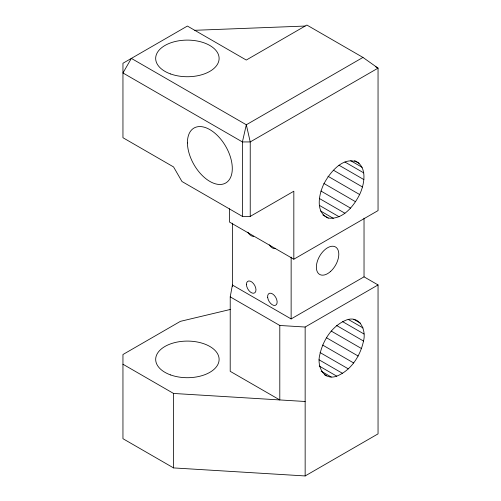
<?xml version="1.0" encoding="UTF-8"?>
<svg xmlns="http://www.w3.org/2000/svg" width="501" height="501" viewBox="0 0 501 501"><rect width="100%" height="100%" fill="white"/><g stroke="black" fill="none" stroke-linecap="round" stroke-linejoin="round"><path stroke-width="0.75" d="M230.228 296.861L230.203 371.322L279.796 399.942L279.796 325.475L230.228 296.861L232.395 285.025L291.131 318.93L364.033 276.846L378.048 284.937L378.048 433.866L305.153 475.95L173.559 467.915L122.952 438.694L122.952 354.52L180.404 321.348L230.391 309.443M232.395 286.572L232.408 223.183M291.131 318.93L291.15 257.094M363.513 341.043C366.438 330.165 359.812 315.066 346.492 319.964C332.075 325.731 322.863 340.329 319.726 355.071C316.807 365.949 323.433 381.048 336.747 376.151C351.163 370.389 360.376 355.785 363.513 341.043L336.572 325.487M359.154 163.282C344.231 154.214 329.533 172.638 323.565 184.556C318.811 194.795 315.21 212.524 328.261 218.067C342.878 219.945 353.687 206.187 359.637 194.532C364.609 184.017 367.853 166.138 354.439 160.558M293.83 259.211L378.048 210.589L378.048 68.136L362.956 57.427L246.317 124.768L242.403 141.933L242.403 216.394L250.231 216.394L293.83 191.219L293.83 259.211L229.489 222.062L229.489 208.773M279.796 325.475L305.153 327.028L378.048 284.937M194.757 30.298L305.153 26.052M122.952 364.233L173.559 393.454L305.153 401.489M362.956 57.427L306.881 25.05L246.273 60.045L187.393 26.052L122.952 63.258L122.952 137.719L173.559 166.939L181.969 181.506L242.403 216.394M375.349 66.577L378.048 68.136L250.231 141.933L242.403 141.933L122.952 72.971L131.362 58.398L246.317 124.768L250.231 141.933L250.231 216.394M350.719 160.721L362.167 167.334M344.92 162.011L363.782 172.901M338.964 165.211L363.889 179.602M333.503 170.252L362.473 186.979M327.973 176.252L359.637 194.532M323.903 183.466L355.566 201.746M320.909 191.013L350.55 208.128M319.325 198.459L344.92 213.238M319.532 205.46L339.064 216.739M320.584 210.996L333.384 218.386M322.876 214.954L328.261 218.067M353.812 319.344L360.551 323.233M348.195 319.381L363.018 327.936M342.471 321.567L364.033 334.01M331.192 331.055L361.509 348.552M326.483 337.749L358.146 356.029M322.669 345.07L353.656 362.962M320.051 352.547L348.352 368.88M319.005 359.768L342.584 373.383M319.231 366.043L336.747 376.151M321.141 371.178L331.249 377.009M324.435 374.729L326.452 375.894M364.033 218.148L364.033 276.846M305.153 327.028L305.153 475.95M173.559 393.454L173.559 467.915M253.6 236.378A6.738 3.889 60 0 1 247.845 232.182M275.719 248.314A6.738 3.889 60 0 1 269.281 244.845M330.485 271.529A15.863 9.156 -60 0 0 335.513 246.962A15.863 9.156 -60 0 0 316.751 263.595A15.863 9.156 -60 0 0 330.485 271.529M187.437 142.973A31.72 18.312 60 0 0 221.379 184.399A31.72 18.312 60 0 0 220.778 139.197A31.72 18.312 60 0 0 187.437 142.973M170.572 73.948A31.72 18.312 0 0 0 219.094 59.074A31.72 18.312 0 0 0 172.519 42.247A31.72 18.312 0 0 0 170.572 73.948M170.572 374.923A31.72 18.312 0 0 0 219.094 360.05A31.72 18.312 0 0 0 172.519 343.229A31.72 18.312 0 0 0 170.572 374.923M246.448 284.53A6.738 3.889 60 0 0 253.725 293.235A6.738 3.889 60 0 0 253.468 283.56A6.738 3.889 60 0 0 246.448 284.53M267.653 297.25A6.738 3.889 60 0 0 275.237 305.385A6.738 3.889 60 0 0 274.26 295.352A6.738 3.889 60 0 0 267.653 297.25"/></g></svg>
